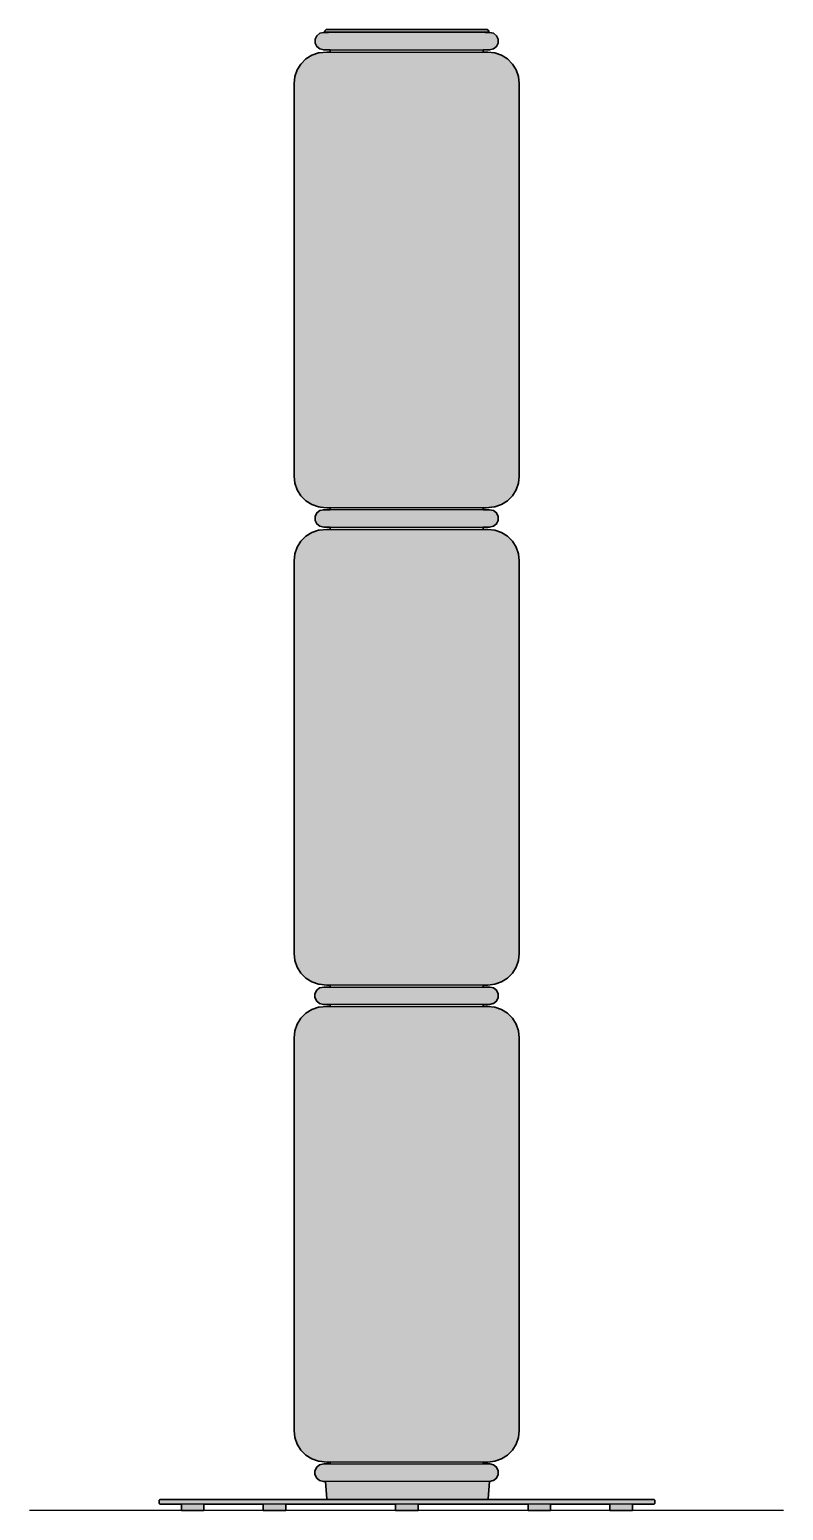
# Model space of a CAD drawing. Header units: millimetres. Extents: x 9 to 1888, y 77 to 2712.
# Drawn here: x 9 to 846, y 1067 to 2712 of the extents above; entities that cross this region are included whole.
import ezdxf

# ---------------------------------------------------------------- set-up
doc = ezdxf.new("R2010")
doc.units = ezdxf.units.MM
doc.layers.add('Blocks', color=7, linetype='Continuous')
doc.layers.add('Blocks$Fill', color=7, linetype='Continuous', true_color=0xffffff)
for name, color, linetype, lineweight, true_color in [('Blocks$Inner', 7, 'Continuous', 25, 0x007f00), ('Blocks$Outline', 7, 'Continuous', 35, 0xff3f3f), ('Groud', 7, 'Continuous', 25, 0x243775)]:
    doc.layers.add(name, color=color, linetype=linetype, lineweight=lineweight, true_color=true_color)

# ---------------------------------------------------------------- blocks, each defined once
blk = doc.blocks.new('Noctambule Floor 3 High Cylinder Floor Lamp Front')
at = {"layer": 'Blocks$Fill'}
blk.add_hatch(color=256, dxfattribs=at).paths.add_polyline_path([(333, 1619.4), (330, 1619.4), (321.6, 1618.5), (320.8, 1618.5), (313.4, 1615.9), (306.7, 1611.8), (301.2, 1606.2), (297, 1599.6), (294.4, 1592.2), (293.6, 1584.4), (293.6, 1148.4), (294.4, 1140.6), (297, 1133.2), (301.2, 1126.6), (306.7, 1121), (313.4, 1116.9), (320.8, 1114.3), (321.6, 1114.3), (323, 1114.1), (330.1, 1113.4), (332.2, 1113.4), (332.7, 1113.4), (333.6, 1113.2), (333.6, 1111.2), (326.2, 1111.2), (322.1, 1110.3), (318.8, 1107.6), (316.9, 1103.7), (316.9, 1099.4), (318.8, 1095.5), (322.1, 1092.9), (326.6, 1091.9), (327.8, 1091.9), (333.6, 1091.9), (333.6, 1089.7), (333.6, 1089.7), (333.8, 1089.7), (333.8, 1089.7), (333, 1089.4), (330, 1089.4), (321.6, 1088.5), (320.8, 1088.5), (313.4, 1085.9), (306.7, 1081.8), (301.2, 1076.2), (297, 1069.6), (294.4, 1062.2), (293.6, 1054.4), (293.6, 618.4), (294.4, 610.6), (297, 603.2), (301.2, 596.6), (306.7, 591), (313.4, 586.9), (320.8, 584.3), (321.6, 584.3), (330.1, 583.4), (332.2, 583.4), (332.7, 583.4), (333.6, 583.2), (333.6, 581.2), (326.7, 581.2), (322, 580.3), (318.7, 577.6), (316.8, 573.7), (316.8, 569.4), (318.7, 565.5), (322, 562.9), (326.3, 561.9), (326.7, 561.9), (333.6, 561.9), (333.6, 559.9), (332.7, 559.7), (330, 559.7), (321.6, 558.8), (320.8, 558.8), (313.4, 556.2), (306.7, 552.1), (301.2, 546.5), (297, 539.9), (294.4, 532.5), (293.6, 524.7), (293.6, 88.7), (294.4, 80.9), (297, 73.5), (301.2, 66.9), (306.7, 61.3), (313.4, 57.2), (320.8, 54.6), (321.6, 54.6), (330.1, 53.7), (332.2, 53.7), (332.7, 53.7), (333.6, 53.5), (333.6, 51.5), (326.7, 51.5), (322, 50.6), (318.7, 47.9), (316.8, 44), (316.8, 39.7), (318.7, 35.8), (322, 33.2), (326.3, 32.2), (326.7, 32.2), (328.6, 32.2), (330, 12.9), (330.3, 12.3), (331, 12), (144.4, 12), (143.9, 11.5), (143.9, 7.5), (144.4, 7), (144.6, 7), (168.6, 7), (168.6, 0), (168.8, 0), (193.6, 0), (193.6, 7), (259.4, 7), (259.4, 0), (259.6, 0), (284.4, 0), (284.4, 7), (406.3, 7), (406.3, 0), (406.5, 0), (431.3, 0), (431.3, 7), (553.3, 7), (553.3, 0), (553.5, 0), (578.3, 0), (578.3, 7), (644.1, 7), (644.1, 0), (644.3, 0), (669.1, 0), (669.1, 7), (693.4, 7), (693.9, 7.5), (693.9, 11.5), (693.4, 12), (693.2, 12), (508.1, 12), (508.7, 12.3), (509.1, 12.9), (510.5, 32.2), (510.5, 32.2), (514.5, 33.2), (515.1, 33.2), (518.4, 35.8), (520.3, 39.7), (520.3, 44), (518.4, 47.9), (515.1, 50.6), (510.9, 51.5), (510.7, 51.5), (503.6, 51.5), (503.6, 53.5), (504.5, 53.7), (508.6, 53.7), (516.3, 54.6), (523.7, 57.2), (530.4, 61.3), (535.9, 66.9), (540.1, 73.5), (542.7, 80.9), (543.5, 88.7), (543.5, 524.7), (542.7, 532.5), (540.1, 539.9), (535.9, 546.5), (530.4, 552.1), (523.7, 556.2), (516.3, 558.8), (508.6, 559.7), (508.5, 559.7), (504.5, 559.7), (503.6, 559.9), (503.6, 561.9), (510.5, 561.9), (514.5, 562.9), (515.1, 562.9), (518.4, 565.5), (520.3, 569.4), (520.3, 573.7), (518.4, 577.6), (515.1, 580.3), (510.9, 581.2), (510.7, 581.2), (503.6, 581.2), (503.6, 583.2), (504.5, 583.4), (508.6, 583.4), (516.3, 584.3), (523.7, 586.9), (530.4, 591), (535.9, 596.6), (540.1, 603.2), (542.7, 610.6), (543.5, 618.4), (543.5, 1054.4), (542.7, 1062.2), (540.1, 1069.6), (535.9, 1076.2), (530.4, 1081.8), (523.7, 1085.9), (516.3, 1088.5), (508.6, 1089.4), (508.5, 1089.4), (504.5, 1089.4), (503.3, 1089.7), (503.3, 1089.7), (503.6, 1089.7), (503.6, 1091.9), (510.6, 1091.9), (515, 1092.9), (518.3, 1095.5), (520.2, 1099.4), (520.2, 1103.7), (518.3, 1107.6), (515, 1110.3), (515, 1110.3), (510.4, 1111.2), (503.6, 1111.2), (503.6, 1113.2), (504.5, 1113.4), (506.7, 1113.4), (515.6, 1114.3), (516.3, 1114.3), (523.7, 1116.9), (530.4, 1121), (535.9, 1126.6), (540.1, 1133.2), (542.7, 1140.6), (543.5, 1148.4), (543.5, 1584.4), (542.7, 1592.2), (540.1, 1599.6), (535.9, 1606.2), (530.4, 1611.8), (523.7, 1615.9), (516.3, 1618.5), (508.6, 1619.4), (508.5, 1619.4), (504.5, 1619.4), (503.3, 1619.7), (503.3, 1619.7), (503.3, 1619.7), (503.6, 1619.7), (503.6, 1621.9), (510.6, 1621.9), (515, 1622.9), (518.3, 1625.5), (520.2, 1629.4), (520.2, 1633.7), (518.3, 1637.6), (515, 1640.3), (515, 1640.3), (510.4, 1641.2), (509, 1641.2), (505.7, 1641.2), (505.6, 1641.4), (509.1, 1641.4), (509.2, 1641.4), (509.6, 1641.9), (509.7, 1642.9), (508.1, 1644.4), (329.3, 1644.4), (327.7, 1642.9), (327.8, 1641.9), (328.2, 1641.4), (328.5, 1641.4), (331.5, 1641.4), (331.7, 1641.3), (331.7, 1641.2), (331.7, 1641.2), (326.6, 1641.2), (326.2, 1641.2), (322.1, 1640.3), (318.8, 1637.6), (316.9, 1633.7), (316.9, 1629.4), (318.8, 1625.5), (322.1, 1622.9), (326.6, 1621.9), (327.8, 1621.9), (333.6, 1621.9), (333.6, 1619.7), (333.6, 1619.7), (333.8, 1619.7), (333.8, 1619.7)], flags=0)
at = {"layer": 'Blocks$Inner'}
blk.add_line((330, 12.9), (328.6, 32.2), dxfattribs=at)
for points in [[(509.1, 1641.4), (508.3, 1641.4), (506.5, 1641.4), (504.4, 1641.4), (502, 1641.4), (499.5, 1641.4), (497, 1641.4), (494.7, 1641.4), (492.4, 1641.4), (488.2, 1641.4), (484.8, 1641.4), (479.2, 1641.4), (473.1, 1641.4), (462.1, 1641.4), (454.1, 1641.4), (446.8, 1641.4), (440.3, 1641.4), (434.6, 1641.4), (429.5, 1641.4), (425, 1641.4), (421, 1641.4), (414.1, 1641.4), (408.9, 1641.4), (401.2, 1641.4), (393.5, 1641.4), (386.5, 1641.4), (380.6, 1641.4), (375.5, 1641.4), (371.3, 1641.4), (367.7, 1641.4), (364.6, 1641.4), (359.5, 1641.4), (352.3, 1641.4), (346, 1641.4), (341, 1641.4), (337.3, 1641.4), (334.6, 1641.4), (332.6, 1641.4), (331.2, 1641.4), (330.1, 1641.4), (329.4, 1641.4), (328.5, 1641.4), (328.2, 1641.4), (327.8, 1641.9), (327.7, 1642.9), (329.3, 1644.4), (330, 1644.4), (331.3, 1644.4), (332.2, 1644.4), (334.9, 1644.4), (339.6, 1644.4), (344.1, 1644.4), (348.5, 1644.4), (351, 1644.4), (358.1, 1644.4), (365.9, 1644.4), (372.2, 1644.4), (378.9, 1644.4), (383.5, 1644.4), (395.2, 1644.4), (402.8, 1644.4), (415.9, 1644.4), (423, 1644.4), (432.6, 1644.4), (442.9, 1644.4), (450.4, 1644.4), (457.4, 1644.4), (461.6, 1644.4), (468.8, 1644.4), (477.3, 1644.4), (485, 1644.4), (490.3, 1644.4), (496.9, 1644.4), (500.5, 1644.4), (505, 1644.4), (506.6, 1644.4), (507.8, 1644.4), (508.1, 1644.4), (509.7, 1642.9), (509.6, 1641.9), (509.2, 1641.4)], [(294.4, 1592.2), (297, 1599.6), (301.2, 1606.2), (306.7, 1611.8), (313.4, 1615.9), (320.8, 1618.5), (321.6, 1618.5), (330, 1619.4), (332.1, 1619.4), (334.4, 1619.4), (336.9, 1619.4), (339.5, 1619.4), (341.9, 1619.4), (344.2, 1619.4), (346.4, 1619.4), (350.5, 1619.4), (353.8, 1619.4), (359.2, 1619.4), (365, 1619.4), (372.4, 1619.4), (379.1, 1619.4), (385.3, 1619.4), (390.8, 1619.4), (395.7, 1619.4), (400.1, 1619.4), (403.9, 1619.4), (407.3, 1619.4), (413.3, 1619.4), (422.4, 1619.4), (431.5, 1619.4), (440.2, 1619.4), (447.6, 1619.4), (453.8, 1619.4), (459.2, 1619.4), (463.7, 1619.4), (467.5, 1619.4), (470.7, 1619.4), (473.5, 1619.4), (478.1, 1619.4), (484.6, 1619.4), (490.5, 1619.4), (498.8, 1619.4), (501.4, 1619.4), (504.1, 1619.4), (506, 1619.4), (507.2, 1619.4), (508.5, 1619.4), (508.6, 1619.4), (516.3, 1618.5), (523.7, 1615.9), (530.4, 1611.8), (535.9, 1606.2), (540.1, 1599.6), (542.7, 1592.2), (543.5, 1584.4), (543.5, 1148.4), (542.7, 1140.6), (540.1, 1133.2), (535.9, 1126.6), (530.4, 1121), (523.7, 1116.9), (516.3, 1114.3), (515.6, 1114.3), (506.7, 1113.4), (504.4, 1113.4), (501.4, 1113.4), (497.5, 1113.4), (492.9, 1113.4), (487.6, 1113.4), (481.6, 1113.4), (475, 1113.4), (467.9, 1113.4), (460.3, 1113.4), (452.2, 1113.4), (443.9, 1113.4), (435.3, 1113.4), (426.6, 1113.4), (417.7, 1113.4), (408.9, 1113.4), (400.2, 1113.4), (391.6, 1113.4), (383.4, 1113.4), (375.4, 1113.4), (367.9, 1113.4), (360.8, 1113.4), (354.3, 1113.4), (348.5, 1113.4), (343.3, 1113.4), (338.8, 1113.4), (335.1, 1113.4), (332.2, 1113.4), (330.1, 1113.4), (323, 1114.1), (321.6, 1114.3), (320.8, 1114.3), (313.4, 1116.9), (306.7, 1121), (301.2, 1126.6), (297, 1133.2), (294.4, 1140.6), (293.6, 1148.4), (293.6, 1584.4)], [(510.4, 1111.2), (509, 1111.2), (506.7, 1111.2), (503.6, 1111.2), (499.6, 1111.2), (492.5, 1111.2), (487.9, 1111.2), (482.4, 1111.2), (476.3, 1111.2), (469.3, 1111.2), (461.6, 1111.2), (453.1, 1111.2), (448.7, 1111.2), (441.7, 1111.2), (434.5, 1111.2), (424.5, 1111.2), (414.3, 1111.2), (409.2, 1111.2), (401.4, 1111.2), (393.8, 1111.2), (383.8, 1111.2), (374.3, 1111.2), (365.3, 1111.2), (357.1, 1111.2), (353.3, 1111.2), (348, 1111.2), (343.2, 1111.2), (337.8, 1111.2), (333.4, 1111.2), (331.6, 1111.2), (329.4, 1111.2), (327.8, 1111.2), (326.6, 1111.2), (326.2, 1111.2), (322.1, 1110.3), (318.8, 1107.6), (316.9, 1103.7), (316.9, 1099.4), (318.8, 1095.5), (322.1, 1092.9), (326.6, 1091.9), (327.8, 1091.9), (329.9, 1091.9), (332.9, 1091.9), (336.7, 1091.9), (341.3, 1091.9), (346.6, 1091.9), (352.7, 1091.9), (359.3, 1091.9), (366.6, 1091.9), (374.3, 1091.9), (382.4, 1091.9), (390.9, 1091.9), (399.7, 1091.9), (408.7, 1091.9), (417.7, 1091.9), (426.8, 1091.9), (435.7, 1091.9), (444.6, 1091.9), (453.1, 1091.9), (461.3, 1091.9), (469.2, 1091.9), (476.5, 1091.9), (483.3, 1091.9), (489.4, 1091.9), (494.9, 1091.9), (499.6, 1091.9), (505.1, 1091.9), (508, 1091.9), (509.8, 1091.9), (510.6, 1091.9), (515, 1092.9), (518.3, 1095.5), (520.2, 1099.4), (520.2, 1103.7), (518.3, 1107.6), (515, 1110.3), (515, 1110.3)], [(516.3, 584.3), (508.6, 583.4), (506.7, 583.4), (504.4, 583.4), (501.4, 583.4), (497.5, 583.4), (492.9, 583.4), (487.6, 583.4), (481.6, 583.4), (475, 583.4), (467.9, 583.4), (460.3, 583.4), (452.2, 583.4), (443.9, 583.4), (435.3, 583.4), (426.6, 583.4), (417.7, 583.4), (408.9, 583.4), (400.2, 583.4), (391.6, 583.4), (383.4, 583.4), (375.4, 583.4), (367.9, 583.4), (360.8, 583.4), (354.3, 583.4), (348.5, 583.4), (343.3, 583.4), (338.8, 583.4), (335.1, 583.4), (332.2, 583.4), (330.1, 583.4), (321.6, 584.3), (320.8, 584.3), (313.4, 586.9), (306.7, 591), (301.2, 596.6), (297, 603.2), (294.4, 610.6), (293.6, 618.4), (293.6, 1054.4), (294.4, 1062.2), (297, 1069.6), (301.2, 1076.2), (306.7, 1081.8), (313.4, 1085.9), (320.8, 1088.5), (321.6, 1088.5), (330, 1089.4), (332.1, 1089.4), (334.4, 1089.4), (336.9, 1089.4), (339.5, 1089.4), (341.9, 1089.4), (344.2, 1089.4), (346.4, 1089.4), (350.5, 1089.4), (353.8, 1089.4), (359.2, 1089.4), (365, 1089.4), (372.4, 1089.4), (379.1, 1089.4), (385.3, 1089.4), (390.8, 1089.4), (395.7, 1089.4), (400.1, 1089.4), (403.9, 1089.4), (407.3, 1089.4), (413.3, 1089.4), (422.4, 1089.4), (431.5, 1089.4), (440.2, 1089.4), (447.6, 1089.4), (453.8, 1089.4), (459.2, 1089.4), (463.7, 1089.4), (467.5, 1089.4), (470.7, 1089.4), (473.5, 1089.4), (478.1, 1089.4), (484.6, 1089.4), (490.5, 1089.4), (498.8, 1089.4), (501.4, 1089.4), (504.1, 1089.4), (506, 1089.4), (507.2, 1089.4), (508.5, 1089.4), (508.6, 1089.4), (516.3, 1088.5), (523.7, 1085.9), (530.4, 1081.8), (535.9, 1076.2), (540.1, 1069.6), (542.7, 1062.2), (543.5, 1054.4), (543.5, 618.4), (542.7, 610.6), (540.1, 603.2), (535.9, 596.6), (530.4, 591), (523.7, 586.9)], [(510.7, 581.2), (510.9, 581.2), (515.1, 580.3), (518.4, 577.6), (520.3, 573.7), (520.3, 569.4), (518.4, 565.5), (515.1, 562.9), (514.5, 562.9), (510.5, 561.9), (509.3, 561.9), (507.2, 561.9), (504.2, 561.9), (500.4, 561.9), (495.8, 561.9), (490.5, 561.9), (484.5, 561.9), (477.8, 561.9), (470.6, 561.9), (462.8, 561.9), (450.9, 561.9), (443.9, 561.9), (436.3, 561.9), (428.1, 561.9), (419.5, 561.9), (410.6, 561.9), (401.4, 561.9), (394.4, 561.9), (387.4, 561.9), (382.8, 561.9), (373.8, 561.9), (365.1, 561.9), (359, 561.9), (353.3, 561.9), (349.7, 561.9), (343.1, 561.9), (337.5, 561.9), (333, 561.9), (329.6, 561.9), (327.8, 561.9), (326.7, 561.9), (326.3, 561.9), (322, 562.9), (318.7, 565.5), (316.8, 569.4), (316.8, 573.7), (318.7, 577.6), (322, 580.3), (326.7, 581.2), (328.2, 581.2), (330.4, 581.2), (333.6, 581.2), (337.5, 581.2), (342.2, 581.2), (347.7, 581.2), (353.9, 581.2), (360.6, 581.2), (368, 581.2), (375.8, 581.2), (384, 581.2), (392.6, 581.2), (401.4, 581.2), (410.3, 581.2), (419.4, 581.2), (428.4, 581.2), (437.4, 581.2), (446.2, 581.2), (454.7, 581.2), (462.8, 581.2), (470.6, 581.2), (476.9, 581.2), (482.1, 581.2), (486.3, 581.2), (489.8, 581.2), (492.6, 581.2), (495, 581.2), (496.9, 581.2), (500, 581.2), (504, 581.2), (507.1, 581.2), (508.9, 581.2), (510.1, 581.2)], [(516.3, 54.6), (508.6, 53.7), (506.7, 53.7), (504.4, 53.7), (501.4, 53.7), (497.5, 53.7), (492.9, 53.7), (487.6, 53.7), (481.6, 53.7), (475, 53.7), (467.9, 53.7), (460.3, 53.7), (452.2, 53.7), (443.9, 53.7), (435.3, 53.7), (426.6, 53.7), (417.7, 53.7), (408.9, 53.7), (400.2, 53.7), (391.6, 53.7), (383.4, 53.7), (375.4, 53.7), (367.9, 53.7), (360.8, 53.7), (354.3, 53.7), (348.5, 53.7), (343.3, 53.7), (338.8, 53.7), (335.1, 53.7), (332.2, 53.7), (330.1, 53.7), (321.6, 54.6), (320.8, 54.6), (313.4, 57.2), (306.7, 61.3), (301.2, 66.9), (297, 73.5), (294.4, 80.9), (293.6, 88.7), (293.6, 524.7), (294.4, 532.5), (297, 539.9), (301.2, 546.5), (306.7, 552.1), (313.4, 556.2), (320.8, 558.8), (321.6, 558.8), (330, 559.7), (332.1, 559.7), (334.4, 559.7), (336.9, 559.7), (339.5, 559.7), (341.9, 559.7), (344.2, 559.7), (346.4, 559.7), (350.5, 559.7), (353.8, 559.7), (359.2, 559.7), (365, 559.7), (372.4, 559.7), (379.1, 559.7), (385.3, 559.7), (390.8, 559.7), (395.7, 559.7), (400.1, 559.7), (403.9, 559.7), (407.3, 559.7), (413.3, 559.7), (422.4, 559.7), (431.5, 559.7), (440.2, 559.7), (447.6, 559.7), (453.8, 559.7), (459.2, 559.7), (463.7, 559.7), (467.5, 559.7), (470.7, 559.7), (473.5, 559.7), (478.1, 559.7), (484.6, 559.7), (490.5, 559.7), (498.8, 559.7), (501.4, 559.7), (504.1, 559.7), (506, 559.7), (507.2, 559.7), (508.5, 559.7), (508.6, 559.7), (516.3, 558.8), (523.7, 556.2), (530.4, 552.1), (535.9, 546.5), (540.1, 539.9), (542.7, 532.5), (543.5, 524.7), (543.5, 88.7), (542.7, 80.9), (540.1, 73.5), (535.9, 66.9), (530.4, 61.3), (523.7, 57.2)], [(510.7, 51.5), (510.9, 51.5), (515.1, 50.6), (518.4, 47.9), (520.3, 44), (520.3, 39.7), (518.4, 35.8), (515.1, 33.2), (514.5, 33.2), (510.5, 32.2), (509.3, 32.2), (507.2, 32.2), (504.2, 32.2), (500.4, 32.2), (495.8, 32.2), (490.5, 32.2), (484.5, 32.2), (477.8, 32.2), (470.6, 32.2), (462.8, 32.2), (450.9, 32.2), (443.9, 32.2), (436.3, 32.2), (428.1, 32.2), (419.5, 32.2), (410.6, 32.2), (401.4, 32.2), (394.4, 32.2), (387.4, 32.2), (382.8, 32.2), (373.8, 32.2), (365.1, 32.2), (359, 32.2), (353.3, 32.2), (349.7, 32.2), (343.1, 32.2), (337.5, 32.2), (333, 32.2), (329.6, 32.2), (327.8, 32.2), (326.7, 32.2), (326.3, 32.2), (322, 33.2), (318.7, 35.8), (316.8, 39.7), (316.8, 44), (318.7, 47.9), (322, 50.6), (326.7, 51.5), (328.2, 51.5), (330.4, 51.5), (333.6, 51.5), (337.5, 51.5), (342.2, 51.5), (347.7, 51.5), (353.9, 51.5), (360.6, 51.5), (368, 51.5), (375.8, 51.5), (384, 51.5), (392.6, 51.5), (401.4, 51.5), (410.3, 51.5), (419.4, 51.5), (428.4, 51.5), (437.4, 51.5), (446.2, 51.5), (454.7, 51.5), (462.8, 51.5), (470.6, 51.5), (476.9, 51.5), (482.1, 51.5), (486.3, 51.5), (489.8, 51.5), (492.6, 51.5), (495, 51.5), (496.9, 51.5), (500, 51.5), (504, 51.5), (507.1, 51.5), (508.9, 51.5), (510.1, 51.5)], [(693.9, 11.5), (693.9, 7.5), (693.4, 7), (693.1, 7), (692.5, 7), (691.8, 7), (690.9, 7), (689, 7), (687.2, 7), (683.9, 7), (679.9, 7), (672.1, 7), (663.9, 7), (655.7, 7), (647.8, 7), (640.3, 7), (633.4, 7), (627, 7), (621.2, 7), (616, 7), (611.3, 7), (602.7, 7), (589.2, 7), (574.9, 7), (557.3, 7), (541.4, 7), (527, 7), (514.1, 7), (502.6, 7), (492.5, 7), (483.5, 7), (475.6, 7), (468.6, 7), (456.3, 7), (447, 7), (433, 7), (418.9, 7), (403.3, 7), (389.8, 7), (378, 7), (367.8, 7), (358.9, 7), (351.2, 7), (344.4, 7), (332.8, 7), (324.2, 7), (311.4, 7), (298.9, 7), (279.1, 7), (262.6, 7), (248.9, 7), (237.4, 7), (227.9, 7), (219.8, 7), (213.1, 7), (207.4, 7), (202.6, 7), (198.5, 7), (191.7, 7), (182.3, 7), (173.8, 7), (168, 7), (162.8, 7), (155.3, 7), (150.3, 7), (147.2, 7), (145.4, 7), (144.6, 7), (144.4, 7), (143.9, 7.5), (143.9, 11.5), (144.4, 12), (144.7, 12), (145.2, 12), (146, 12), (146.8, 12), (148.8, 12), (150.6, 12), (153.9, 12), (157.9, 12), (165.7, 12), (173.9, 12), (182.1, 12), (190, 12), (197.4, 12), (204.4, 12), (210.7, 12), (216.5, 12), (221.8, 12), (226.5, 12), (235.1, 12), (248.6, 12), (262.9, 12), (280.4, 12), (296.4, 12), (310.8, 12), (323.7, 12), (335.1, 12), (345.3, 12), (354.3, 12), (362.2, 12), (369.2, 12), (381.5, 12), (390.8, 12), (404.8, 12), (418.9, 12), (434.4, 12), (448, 12), (459.8, 12), (470, 12), (478.9, 12), (486.6, 12), (493.3, 12), (505, 12), (513.6, 12), (526.4, 12), (538.9, 12), (558.7, 12), (575.2, 12), (588.9, 12), (600.3, 12), (609.9, 12), (618, 12), (624.7, 12), (630.4, 12), (635.2, 12), (639.2, 12), (646.1, 12), (655.5, 12), (664, 12), (669.8, 12), (675, 12), (682.5, 12), (687.5, 12), (690.6, 12), (692.4, 12), (693.2, 12), (693.4, 12)]]:
    blk.add_lwpolyline(points, close=True, dxfattribs=at)
for points in [[(326.6, 1641.2), (326.2, 1641.2), (322.1, 1640.3), (318.8, 1637.6), (316.9, 1633.7), (316.9, 1629.4), (318.8, 1625.5), (322.1, 1622.9), (326.6, 1621.9), (327.8, 1621.9), (329.9, 1621.9), (332.9, 1621.9), (336.7, 1621.9), (341.3, 1621.9), (346.6, 1621.9), (352.7, 1621.9), (359.3, 1621.9), (366.6, 1621.9), (374.3, 1621.9), (382.4, 1621.9), (390.9, 1621.9), (399.7, 1621.9), (408.7, 1621.9), (417.7, 1621.9), (426.8, 1621.9), (435.7, 1621.9), (444.6, 1621.9), (453.1, 1621.9), (461.3, 1621.9), (469.2, 1621.9), (476.5, 1621.9), (483.3, 1621.9), (489.4, 1621.9), (494.9, 1621.9), (499.6, 1621.9), (505.1, 1621.9), (508, 1621.9), (509.8, 1621.9), (510.6, 1621.9), (515, 1622.9), (518.3, 1625.5), (520.2, 1629.4), (520.2, 1633.7), (518.3, 1637.6), (515, 1640.3), (515, 1640.3), (510.4, 1641.2), (509, 1641.2), (506.7, 1641.2), (503.6, 1641.2), (499.6, 1641.2), (492.5, 1641.2), (487.9, 1641.2), (482.4, 1641.2), (476.3, 1641.2), (469.3, 1641.2), (461.6, 1641.2), (453.1, 1641.2), (448.7, 1641.2), (441.7, 1641.2), (434.5, 1641.2), (424.5, 1641.2), (414.3, 1641.2), (409.2, 1641.2), (401.4, 1641.2), (393.8, 1641.2), (383.8, 1641.2), (374.3, 1641.2), (365.3, 1641.2), (357.1, 1641.2), (353.3, 1641.2), (348, 1641.2), (343.2, 1641.2), (337.8, 1641.2), (333.4, 1641.2), (331.6, 1641.2), (329.4, 1641.2), (327.8, 1641.2), (326.6, 1641.2), (322.1, 1640.3)], [(331.7, 1641.2), (331.7, 1641.2), (331.7, 1641.3), (331.5, 1641.4)], [(333.6, 1621.9), (333.6, 1619.7), (333.6, 1619.7), (333.8, 1619.7), (333.8, 1619.7), (333.8, 1619.7), (333, 1619.4)], [(503.5, 1621.9), (503.6, 1621.9), (503.6, 1619.7), (503.3, 1619.7), (503.3, 1619.7), (503.3, 1619.7), (504.5, 1619.4)], [(333.6, 1111.2), (333.6, 1113.2), (332.7, 1113.4)], [(503.6, 1111.2), (503.6, 1113.2), (504.5, 1113.4)], [(333, 1089.4), (333.8, 1089.7), (333.8, 1089.7), (333.8, 1089.7), (333.6, 1089.7), (333.6, 1089.7), (333.6, 1091.9)], [(503.6, 1091.9), (503.6, 1089.7), (503.3, 1089.7), (503.3, 1089.7), (504.5, 1089.4)], [(333.6, 581.2), (333.6, 583.2), (332.7, 583.4), (332.6, 583.4)], [(504.5, 583.4), (503.6, 583.2), (503.6, 581.2)], [(333.6, 561.9), (333.6, 559.9), (332.7, 559.7), (332.6, 559.7)], [(504.5, 559.7), (503.6, 559.9), (503.6, 561.9)], [(333.6, 51.5), (333.6, 53.5), (332.7, 53.7), (332.6, 53.7)], [(503.6, 51.5), (503.6, 53.5), (504.5, 53.7)], [(508.7, 12.3), (509.1, 12.9), (510.5, 32.2)], [(193.6, 7), (193.6, 0), (193.3, 0), (192.3, 0), (191.2, 0), (188.5, 0), (185, 0), (182.1, 0), (179.2, 0), (177.3, 0), (173.8, 0), (171, 0), (169.6, 0), (168.8, 0), (168.6, 0), (168.6, 7)], [(284.4, 7), (284.4, 0), (284.1, 0), (283.1, 0), (282.1, 0), (279.3, 0), (275.8, 0), (272.9, 0), (270, 0), (268.1, 0), (264.6, 0), (261.8, 0), (260.4, 0), (259.6, 0), (259.4, 0), (259.4, 7)], [(508, 12), (508.1, 12), (508.7, 12.3), (508, 12), (507.6, 12), (506.4, 12), (504.6, 12), (502.3, 12), (499.8, 12), (497.4, 12), (495, 12), (492.7, 12), (490.5, 12), (486.5, 12), (479.8, 12), (472.3, 12), (465, 12), (458.3, 12), (452.3, 12), (446.9, 12), (442, 12), (437.7, 12), (433.9, 12), (427.2, 12), (422.2, 12), (414.5, 12), (406.8, 12), (398.3, 12), (391, 12), (384.8, 12), (379.6, 12), (375.2, 12), (371.4, 12), (368.2, 12), (362.8, 12), (359, 12), (353.7, 12), (348.8, 12), (341.8, 12), (338, 12), (335.4, 12), (333.6, 12), (332.4, 12), (331.6, 12), (331.2, 12), (331, 12), (330.3, 12.3), (330, 12.9)], [(431.3, 7), (431.3, 0), (431, 0), (430, 0), (429, 0), (426.2, 0), (422.7, 0), (419.8, 0), (416.9, 0), (415, 0), (411.5, 0), (408.7, 0), (407.3, 0), (406.5, 0), (406.3, 0), (406.3, 7)], [(578.3, 7), (578.3, 0), (578, 0), (577, 0), (575.9, 0), (573.2, 0), (569.7, 0), (566.8, 0), (563.9, 0), (562, 0), (558.5, 0), (555.7, 0), (554.3, 0), (553.5, 0), (553.3, 0), (553.3, 7)], [(669.1, 7), (669.1, 0), (668.8, 0), (667.8, 0), (666.8, 0), (664, 0), (660.5, 0), (657.6, 0), (654.7, 0), (652.8, 0), (649.3, 0), (646.5, 0), (645.1, 0), (644.3, 0), (644.1, 0), (644.1, 7)]]:
    blk.add_lwpolyline(points, dxfattribs=at)
for points in [[(487.2, 1641.4), (487.1, 1641.2)], [(505.7, 1641.2), (505.6, 1641.4)]]:
    blk.add_open_spline(points, degree=1, dxfattribs=at)
at = {"layer": 'Blocks$Outline'}
for points in [[(329.3, 1644.4), (327.7, 1642.9), (327.8, 1641.9), (328.2, 1641.4), (328.5, 1641.4), (329.4, 1641.4), (330.1, 1641.4), (331.2, 1641.4), (331.5, 1641.4)], [(508.1, 1644.4), (507.8, 1644.4), (506.6, 1644.4), (505, 1644.4), (500.5, 1644.4), (496.9, 1644.4), (490.3, 1644.4), (485, 1644.4), (477.3, 1644.4), (468.8, 1644.4), (461.6, 1644.4), (457.4, 1644.4), (450.4, 1644.4), (442.9, 1644.4), (432.6, 1644.4), (423, 1644.4), (415.9, 1644.4), (402.8, 1644.4), (395.2, 1644.4), (383.5, 1644.4), (378.9, 1644.4), (372.2, 1644.4), (365.9, 1644.4), (358.1, 1644.4), (351, 1644.4), (348.5, 1644.4), (344.1, 1644.4), (339.6, 1644.4), (334.9, 1644.4), (332.2, 1644.4), (331.3, 1644.4), (330, 1644.4), (329.3, 1644.4)], [(326.6, 1641.2), (326.2, 1641.2), (322.1, 1640.3), (318.8, 1637.6), (316.9, 1633.7), (316.9, 1629.4), (318.8, 1625.5), (322.1, 1622.9), (326.6, 1621.9), (327.8, 1621.9), (329.9, 1621.9), (332.9, 1621.9), (333.6, 1621.9)], [(331.7, 1641.2), (331.6, 1641.2), (329.4, 1641.2), (327.8, 1641.2), (326.6, 1641.2)], [(331.5, 1641.4), (331.7, 1641.3)], [(331.7, 1641.3), (331.7, 1641.2), (331.7, 1641.2)], [(503.6, 1621.9), (505.1, 1621.9), (508, 1621.9), (509.8, 1621.9), (510.6, 1621.9), (515, 1622.9), (518.3, 1625.5), (520.2, 1629.4), (520.2, 1633.7), (518.3, 1637.6), (515, 1640.3), (515, 1640.3), (510.4, 1641.2), (509, 1641.2), (506.7, 1641.2), (505.7, 1641.2)], [(505.7, 1641.2), (505.6, 1641.4)], [(505.6, 1641.4), (506.5, 1641.4), (508.3, 1641.4), (509.1, 1641.4)], [(509.6, 1641.9), (509.7, 1642.9), (508.1, 1644.4)], [(509.1, 1641.4), (509.2, 1641.4), (509.6, 1641.9)], [(333, 1619.4), (332.1, 1619.4), (330, 1619.4), (321.6, 1618.5), (320.8, 1618.5), (313.4, 1615.9), (306.7, 1611.8), (301.2, 1606.2), (297, 1599.6), (294.4, 1592.2)], [(333.6, 1621.9), (333.6, 1619.7), (333.6, 1619.7), (333.8, 1619.7), (333.8, 1619.7), (333.8, 1619.7), (333, 1619.4)], [(504.5, 1619.4), (503.3, 1619.7), (503.3, 1619.7), (503.3, 1619.7), (503.6, 1619.7), (503.6, 1621.9)], [(504.5, 1113.4), (506.7, 1113.4), (515.6, 1114.3), (516.3, 1114.3), (523.7, 1116.9), (530.4, 1121), (535.9, 1126.6), (540.1, 1133.2), (542.7, 1140.6), (543.5, 1148.4), (543.5, 1584.4), (542.7, 1592.2), (540.1, 1599.6), (535.9, 1606.2), (530.4, 1611.8), (523.7, 1615.9), (516.3, 1618.5), (508.6, 1619.4), (508.5, 1619.4), (507.2, 1619.4), (506, 1619.4), (504.5, 1619.4)], [(294.4, 1592.2), (293.6, 1584.4), (293.6, 1148.4), (294.4, 1140.6), (297, 1133.2), (301.2, 1126.6), (306.7, 1121), (313.4, 1116.9), (320.8, 1114.3), (321.6, 1114.3), (323, 1114.1), (330.1, 1113.4), (332.2, 1113.4), (332.7, 1113.4)], [(333.6, 1111.2), (333.4, 1111.2), (331.6, 1111.2), (329.4, 1111.2), (327.8, 1111.2), (326.6, 1111.2), (326.2, 1111.2), (322.1, 1110.3), (318.8, 1107.6), (316.9, 1103.7), (316.9, 1099.4), (318.8, 1095.5), (322.1, 1092.9), (326.6, 1091.9), (327.8, 1091.9), (329.9, 1091.9), (332.9, 1091.9), (333.6, 1091.9)], [(332.7, 1113.4), (333.6, 1113.2)], [(333.6, 1113.2), (333.6, 1111.2)], [(503.6, 1113.2), (504.5, 1113.4)], [(503.6, 1111.2), (503.6, 1113.2)], [(503.6, 1091.9), (505.1, 1091.9), (508, 1091.9), (509.8, 1091.9), (510.6, 1091.9), (515, 1092.9), (518.3, 1095.5), (520.2, 1099.4), (520.2, 1103.7), (518.3, 1107.6), (515, 1110.3), (515, 1110.3), (510.4, 1111.2)], [(510.4, 1111.2), (509, 1111.2), (506.7, 1111.2), (503.6, 1111.2), (503.6, 1111.2)], [(333, 1089.4), (332.1, 1089.4), (330, 1089.4), (321.6, 1088.5), (320.8, 1088.5), (313.4, 1085.9), (306.7, 1081.8), (301.2, 1076.2), (297, 1069.6), (294.4, 1062.2), (293.6, 1054.4), (293.6, 618.4), (294.4, 610.6), (297, 603.2), (301.2, 596.6), (306.7, 591), (313.4, 586.9), (320.8, 584.3), (321.6, 584.3), (330.1, 583.4), (332.2, 583.4), (332.7, 583.4)], [(333.6, 1091.9), (333.6, 1089.7), (333.6, 1089.7), (333.8, 1089.7), (333.8, 1089.7), (333.8, 1089.7), (333, 1089.4)], [(504.5, 1089.4), (503.3, 1089.7), (503.3, 1089.7), (503.6, 1089.7), (503.6, 1091.9)], [(516.3, 584.3), (523.7, 586.9), (530.4, 591), (535.9, 596.6), (540.1, 603.2), (542.7, 610.6), (543.5, 618.4), (543.5, 1054.4), (542.7, 1062.2), (540.1, 1069.6), (535.9, 1076.2), (530.4, 1081.8), (523.7, 1085.9), (516.3, 1088.5), (508.6, 1089.4), (508.5, 1089.4), (507.2, 1089.4), (506, 1089.4), (504.5, 1089.4)], [(333.6, 581.2), (330.4, 581.2), (328.2, 581.2), (326.7, 581.2), (322, 580.3), (318.7, 577.6), (316.8, 573.7), (316.8, 569.4), (318.7, 565.5), (322, 562.9), (326.3, 561.9), (326.7, 561.9), (327.8, 561.9), (329.6, 561.9), (333, 561.9), (333.6, 561.9)], [(332.7, 583.4), (333.6, 583.2)], [(333.6, 583.2), (333.6, 581.2)], [(503.6, 583.2), (504.5, 583.4)], [(503.6, 581.2), (503.6, 583.2)], [(503.6, 561.9), (504.2, 561.9), (507.2, 561.9), (509.3, 561.9), (510.5, 561.9), (514.5, 562.9), (515.1, 562.9), (518.4, 565.5), (520.3, 569.4), (520.3, 573.7), (518.4, 577.6), (515.1, 580.3), (510.9, 581.2), (510.7, 581.2)], [(510.7, 581.2), (510.1, 581.2), (508.9, 581.2), (507.1, 581.2), (504, 581.2), (503.6, 581.2)], [(504.5, 583.4), (506.7, 583.4), (508.6, 583.4), (516.3, 584.3)], [(332.7, 559.7), (332.1, 559.7), (330, 559.7), (321.6, 558.8), (320.8, 558.8), (313.4, 556.2), (306.7, 552.1), (301.2, 546.5), (297, 539.9), (294.4, 532.5), (293.6, 524.7), (293.6, 88.7), (294.4, 80.9), (297, 73.5), (301.2, 66.9), (306.7, 61.3), (313.4, 57.2), (320.8, 54.6), (321.6, 54.6), (330.1, 53.7), (332.2, 53.7), (332.7, 53.7)], [(333.6, 559.9), (332.7, 559.7)], [(333.6, 561.9), (333.6, 559.9)], [(503.6, 559.9), (503.6, 561.9)], [(504.5, 559.7), (503.6, 559.9)], [(516.3, 54.6), (523.7, 57.2), (530.4, 61.3), (535.9, 66.9), (540.1, 73.5), (542.7, 80.9), (543.5, 88.7), (543.5, 524.7), (542.7, 532.5), (540.1, 539.9), (535.9, 546.5), (530.4, 552.1), (523.7, 556.2), (516.3, 558.8), (508.6, 559.7), (508.5, 559.7), (507.2, 559.7), (506, 559.7), (504.5, 559.7)], [(333.6, 51.5), (330.4, 51.5), (328.2, 51.5), (326.7, 51.5), (322, 50.6), (318.7, 47.9), (316.8, 44), (316.8, 39.7), (318.7, 35.8), (322, 33.2), (326.3, 32.2), (326.7, 32.2), (327.8, 32.2), (328.6, 32.2)], [(332.7, 53.7), (333.6, 53.5)], [(333.6, 53.5), (333.6, 51.5)], [(503.6, 53.5), (504.5, 53.7)], [(503.6, 51.5), (503.6, 53.5)], [(510.7, 51.5), (510.1, 51.5), (508.9, 51.5), (507.1, 51.5), (504, 51.5), (503.6, 51.5)], [(504.5, 53.7), (506.7, 53.7), (508.6, 53.7), (516.3, 54.6)], [(510.5, 32.2), (510.5, 32.2), (514.5, 33.2), (515.1, 33.2), (518.4, 35.8), (520.3, 39.7), (520.3, 44), (518.4, 47.9), (515.1, 50.6), (510.9, 51.5), (510.7, 51.5)], [(328.6, 32.2), (330, 12.9), (330.3, 12.3), (331, 12)], [(508.7, 12.3), (509.1, 12.9), (510.5, 32.2)], [(331, 12), (323.7, 12), (310.8, 12), (296.4, 12), (280.4, 12), (262.9, 12), (248.6, 12), (235.1, 12), (226.5, 12), (221.8, 12), (216.5, 12), (210.7, 12), (204.4, 12), (197.4, 12), (190, 12), (182.1, 12), (173.9, 12), (165.7, 12), (157.9, 12), (153.9, 12), (150.6, 12), (148.8, 12), (146.8, 12), (146, 12), (145.2, 12), (144.7, 12), (144.4, 12), (143.9, 11.5), (143.9, 7.5), (144.4, 7), (144.6, 7), (145.4, 7), (147.2, 7), (150.3, 7), (155.3, 7), (162.8, 7), (168, 7), (168.6, 7)], [(168.6, 7), (168.6, 0), (168.8, 0), (169.6, 0), (171, 0), (173.8, 0), (177.3, 0), (179.2, 0), (182.1, 0), (185, 0), (188.5, 0), (191.2, 0), (192.3, 0), (193.3, 0), (193.6, 0), (193.6, 7)], [(193.6, 7), (198.5, 7), (202.6, 7), (207.4, 7), (213.1, 7), (219.8, 7), (227.9, 7), (237.4, 7), (248.9, 7), (259.4, 7)], [(259.4, 7), (259.4, 0), (259.6, 0), (260.4, 0), (261.8, 0), (264.6, 0), (268.1, 0), (270, 0), (272.9, 0), (275.8, 0), (279.3, 0), (282.1, 0), (283.1, 0), (284.1, 0), (284.4, 0), (284.4, 7)], [(284.4, 7), (298.9, 7), (311.4, 7), (324.2, 7), (332.8, 7), (344.4, 7), (351.2, 7), (358.9, 7), (367.8, 7), (378, 7), (389.8, 7), (403.3, 7), (406.3, 7)], [(406.3, 7), (406.3, 0), (406.5, 0), (407.3, 0), (408.7, 0), (411.5, 0), (415, 0), (416.9, 0), (419.8, 0), (422.7, 0), (426.2, 0), (429, 0), (430, 0), (431, 0), (431.3, 0), (431.3, 7)], [(431.3, 7), (433, 7), (447, 7), (456.3, 7), (468.6, 7), (475.6, 7), (483.5, 7), (492.5, 7), (502.6, 7), (514.1, 7), (527, 7), (541.4, 7), (553.3, 7)], [(508.1, 12), (508.7, 12.3)], [(693.9, 11.5), (693.4, 12), (693.2, 12), (692.4, 12), (690.6, 12), (687.5, 12), (682.5, 12), (675, 12), (669.8, 12), (664, 12), (655.5, 12), (646.1, 12), (639.2, 12), (635.2, 12), (630.4, 12), (624.7, 12), (618, 12), (609.9, 12), (600.3, 12), (588.9, 12), (575.2, 12), (558.7, 12), (538.9, 12), (526.4, 12), (513.6, 12), (508.1, 12)], [(553.3, 7), (553.3, 0), (553.5, 0), (554.3, 0), (555.7, 0), (558.5, 0), (562, 0), (563.9, 0), (566.8, 0), (569.7, 0), (573.2, 0), (575.9, 0), (577, 0), (578, 0), (578.3, 0), (578.3, 7)], [(578.3, 7), (589.2, 7), (602.7, 7), (611.3, 7), (616, 7), (621.2, 7), (627, 7), (633.4, 7), (640.3, 7), (644.1, 7)], [(644.1, 7), (644.1, 0), (644.3, 0), (645.1, 0), (646.5, 0), (649.3, 0), (652.8, 0), (654.7, 0), (657.6, 0), (660.5, 0), (664, 0), (666.8, 0), (667.8, 0), (668.8, 0), (669.1, 0), (669.1, 7)], [(669.1, 7), (672.1, 7), (679.9, 7), (683.9, 7), (687.2, 7), (689, 7), (690.9, 7), (691.8, 7), (692.5, 7), (693.1, 7), (693.4, 7), (693.9, 7.5), (693.9, 11.5)]]:
    blk.add_lwpolyline(points, dxfattribs=at)

msp = doc.modelspace()

# ---------------------------------------------------------------- linework, layer by layer
at = {"layer": 'Groud'}
msp.add_lwpolyline([(845.6, 1067.4), (8.8, 1067.4)], dxfattribs=at)

# ---------------------------------------------------------------- block references
at = {"layer": 'Blocks'}
msp.add_blockref('Noctambule Floor 3 High Cylinder Floor Lamp Front', (8.8, 1067.4), dxfattribs=at)

doc.saveas('drawing.dxf')
